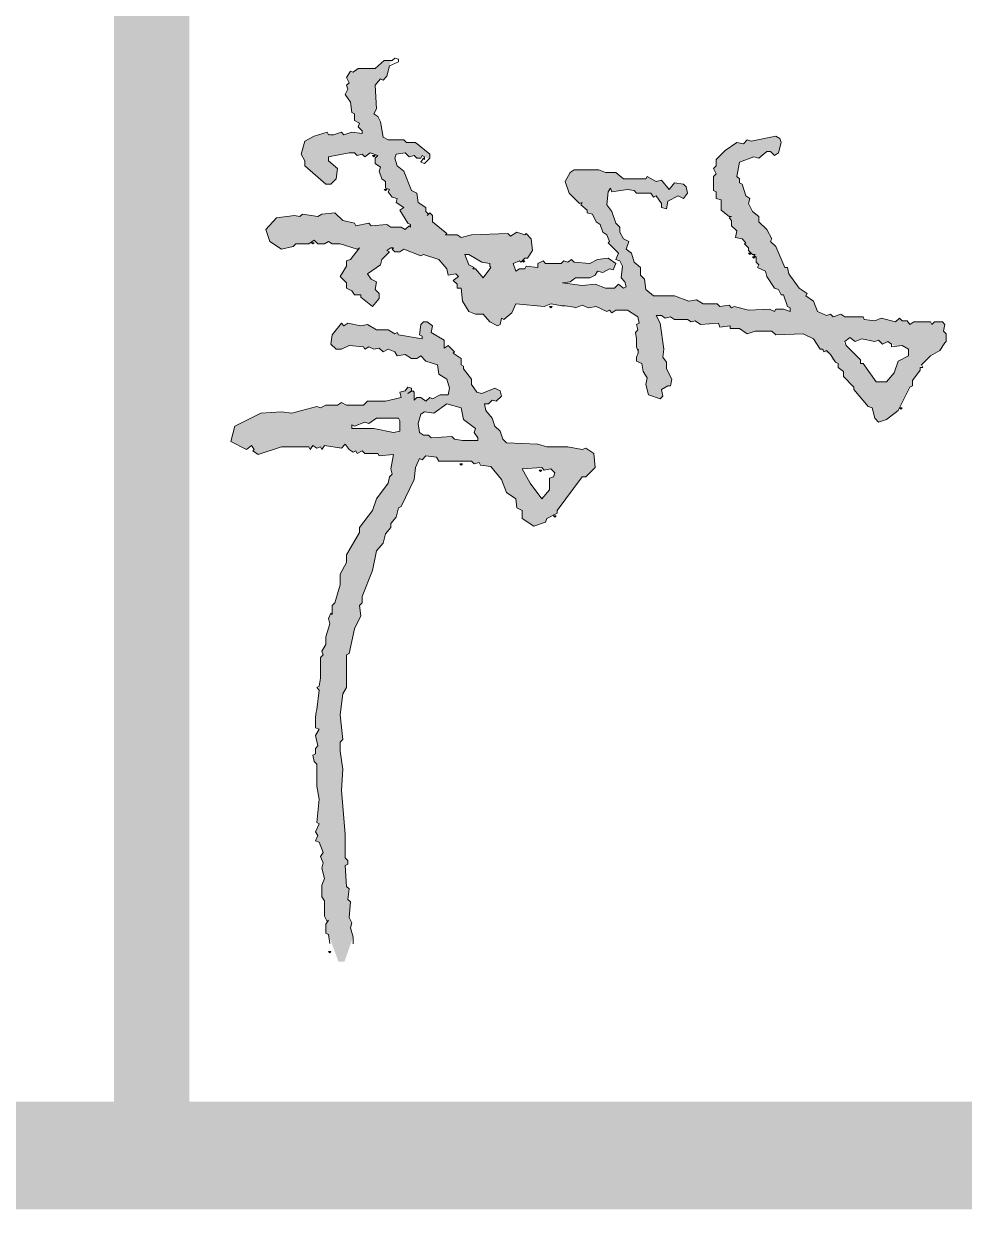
# Model space of a CAD drawing. Extents: x -518115 to 389031, y -231062 to 1628073.
# Drawn here: x 134750.9 to 134969.5, y -221440.8 to -221165.1 of the extents above; entities that cross this region are included whole.
import ezdxf

# ---------------------------------------------------------------- set-up
doc = ezdxf.new("R2010")
doc.units = 0
doc.header["$LTSCALE"] = 1000
doc.header["$MEASUREMENT"] = 0
doc.layers.add('图框', color=140, linetype='Continuous')
doc.layers.add('签名', color=7, linetype='Continuous', lineweight=18)

# ---------------------------------------------------------------- blocks, each defined once
blk = doc.blocks.new('GFDDDDRG')
at = {"layer": '签名'}
h = blk.add_hatch(color=2, dxfattribs=at)
h.dxf.hatch_style = 1
h.paths.add_polyline_path([(897640.56, -159065.23), (897640.56, -159062.21), (897639.35, -159061), (897638.74, -159061.6), (897637.53, -159060.4), (897637.53, -159058.58), (897633.91, -159056.16), (897633.3, -159051.93), (897630.88, -159050.72), (897627.25, -159041.65), (897624.23, -159039.23), (897623.02, -159035.6), (897623.62, -159033.78), (897627.86, -159033.18), (897629.67, -159034.99), (897632.09, -159034.39), (897633.3, -159035.6), (897635.12, -159035.6), (897635.72, -159034.39), (897638.95, -159036), (897639.35, -159035.6), (897639.35, -159033.78), (897632.7, -159028.34), (897628.46, -159028.34), (897627.25, -159027.13), (897620, -159027.13), (897617.58, -159025.92), (897616.37, -159018.66), (897615.16, -159016.24), (897613.34, -159015.04), (897614.55, -159012.62), (897613.95, -159001.73), (897616.37, -158998.71), (897617.58, -158999.31), (897619.39, -158997.5), (897621, -158991.04), (897621.81, -158990.24), (897618.18, -158990.24), (897613.95, -158993.87), (897606.09, -158993.87), (897603.67, -158995.68), (897602.46, -158995.08), (897600.64, -158998.1), (897601.85, -159000.52), (897600.64, -159001.73), (897601.25, -159003.54), (897600.04, -159005.96), (897602.46, -159009.59), (897603.06, -159014.43), (897604.27, -159015.04), (897604.27, -159018.06), (897606.69, -159019.27), (897606.09, -159021.08), (897607.9, -159022.9), (897607.9, -159024.11), (897603.06, -159023.5), (897599.43, -159024.71), (897598.22, -159023.5), (897592.52, -159025.4), (897591.57, -159023.5), (897585.52, -159025.32), (897581.29, -159027.74), (897579.47, -159033.78), (897581.29, -159036.81), (897581.29, -159039.23), (897590.97, -159047.69), (897593.38, -159047.69), (897595.8, -159045.28), (897596.41, -159040.44), (897592.17, -159036.81), (897592.17, -159034.99), (897603.89, -159032.8), (897605.48, -159034.39), (897607.9, -159033.78), (897609.11, -159034.99), (897611.53, -159033.18), (897615.16, -159034.39), (897613.95, -159035.6), (897613.95, -159038.02), (897616.37, -159039.83), (897615.76, -159041.65), (897616.97, -159045.28), (897618.79, -159046.48), (897618.79, -159049.51), (897620.6, -159050.11), (897620, -159051.32), (897621.81, -159053.74), (897624.23, -159054.35), (897623.62, -159056.16), (897627.25, -159058.58), (897625.44, -159059.79), (897629.07, -159065.84), (897630.28, -159066.44), (897630.28, -159067.65), (897629.67, -159067.05), (897627.86, -159068.86), (897626.04, -159067.65), (897621.21, -159067.65), (897619.39, -159066.44), (897612.13, -159067.05), (897610.92, -159065.84), (897604.88, -159067.05), (897604.27, -159065.84), (897598.83, -159064.63), (897595.2, -159061), (897589.15, -159061.6), (897587.34, -159062.81), (897580.08, -159061.6), (897578.87, -159062.81), (897576.45, -159062.21), (897567.98, -159063.42), (897563.14, -159068.86), (897564.96, -159074.31), (897570.4, -159077.93), (897575.85, -159076.72), (897577.05, -159075.52), (897583.1, -159075.52), (897585.52, -159073.7), (897587.34, -159075.52), (897590.36, -159075.52), (897592.17, -159074.31), (897593.99, -159075.52), (897597.62, -159075.52), (897605.48, -159077.93), (897606.69, -159077.33), (897602.46, -159082.77), (897600.64, -159083.38), (897600.64, -159085.8), (897597.62, -159090.64), (897600.64, -159093.66), (897600.64, -159096.08), (897603.06, -159097.29), (897604.27, -159099.1), (897607.29, -159099.1), (897607.29, -159100.31), (897612.74, -159104.55), (897615.76, -159100.92), (897615.76, -159098.5), (897613.95, -159096.68), (897614.55, -159093.05), (897612.13, -159091.84), (897610.32, -159089.43), (897616.37, -159085.19), (897616.97, -159082.77), (897620.6, -159079.14), (897619.39, -159078.54), (897621.21, -159077.33), (897622.41, -159077.33), (897621.81, -159077.93), (897623.02, -159079.14), (897625.44, -159079.14), (897627.25, -159077.93), (897635.12, -159080.96), (897636.33, -159080.35), (897643.58, -159082.77), (897647.21, -159087.01), (897647.82, -159090.03), (897651.45, -159089.43), (897652.65, -159090.64), (897650.24, -159092.45), (897652.05, -159094.26), (897652.05, -159096.08), (897653.86, -159096.08), (897654.2, -159099.44), (897654.47, -159099.71), (897654.25, -159099.93), (897654.47, -159102.13), (897657.49, -159106.96), (897660.52, -159108.17), (897664.15, -159108.17), (897667.17, -159111.8), (897670.8, -159113.62), (897672.01, -159113.01), (897672.61, -159109.99), (897673.82, -159110.59), (897677.45, -159107.57), (897679.27, -159103.34), (897692.57, -159104.55), (897695.6, -159103.34), (897700.8, -159104.2), (897702.12, -159104.22), (897706.36, -159104.82), (897707.09, -159105.15), (897710.11, -159103.94), (897713.13, -159105.15), (897716.76, -159104.55), (897721.6, -159106.96), (897722.81, -159106.36), (897724.02, -159107.57), (897725.84, -159106.36), (897731.28, -159106.36), (897736.12, -159109.38), (897736.72, -159112.41), (897735.51, -159113.01), (897736.12, -159115.43), (897734.91, -159116.64), (897735.51, -159119.67), (897735.43, -159120.55), (897735.43, -159122.97), (897736.12, -159125.11), (897736.24, -159125.41), (897736.24, -159127.23), (897735.51, -159128.13), (897735.51, -159129.95), (897737.93, -159131.16), (897738.54, -159134.79), (897740.35, -159137.81), (897739.75, -159140.83), (897740.96, -159145.67), (897746.4, -159147.49), (897747.61, -159146.28), (897747, -159143.25), (897751.4, -159140.61), (897751.84, -159138.41), (897749.42, -159133.58), (897749.42, -159130.55), (897747.61, -159128.13), (897748.21, -159124.5), (897746.4, -159112.41), (897744.58, -159108.78), (897747, -159108.78), (897748.82, -159109.99), (897751.24, -159109.38), (897753.05, -159110.59), (897759.1, -159110.59), (897760.91, -159111.8), (897762.73, -159111.2), (897765.15, -159113.01), (897773.61, -159112.41), (897774.22, -159114.22), (897779.06, -159113.62), (897779.06, -159114.83), (897783.29, -159114.83), (897786.92, -159117.25), (897790.55, -159116.04), (897798.41, -159116.04), (897800.23, -159117.85), (897812.93, -159117.25), (897817.77, -159119.67), (897820.79, -159124.5), (897822.8, -159125.62), (897825.63, -159126.92), (897826.45, -159129.4), (897829.26, -159131.16), (897829.26, -159132.97), (897831.68, -159134.79), (897831.68, -159137.2), (897836.51, -159142.04), (897836.51, -159143.25), (897843.17, -159151.12), (897844.98, -159151.72), (897846.19, -159156.56), (897848.01, -159158.37), (897851.63, -159157.16), (897857.08, -159152.93), (897862.52, -159142.04), (897863.73, -159141.44), (897863.73, -159139.02), (897867.36, -159134.18), (897867.36, -159132.37), (897872.2, -159127.53), (897876.43, -159125.11), (897879.45, -159120.57), (897879.45, -159117.25), (897878.25, -159116.04), (897878.85, -159113.01), (897877.64, -159111.8), (897874.01, -159111.8), (897872.8, -159113.01), (897872.2, -159111.8), (897864.33, -159111.8), (897862.52, -159113.01), (897861.31, -159111.2), (897858.89, -159111.2), (897857.68, -159109.99), (897855.87, -159111.8), (897849.21, -159109.99), (897846.19, -159111.2), (897841.35, -159110.59), (897840.75, -159109.38), (897832.28, -159109.38), (897830.47, -159108.17), (897826.84, -159109.38), (897825.63, -159108.17), (897823.81, -159108.78), (897819.58, -159106.96), (897817.77, -159102.13), (897814.14, -159099.71), (897814.74, -159098.5), (897811.11, -159096.08), (897806.27, -159089.43), (897805.67, -159086.4), (897804.46, -159086.4), (897800.23, -159076.72), (897797.81, -159074.31), (897798.41, -159073.1), (897795.99, -159068.86), (897792.36, -159065.23), (897792.36, -159062.81), (897789.34, -159060.4), (897787.53, -159056.77), (897788.13, -159054.35), (897786.32, -159053.14), (897784.5, -159047.69), (897783.29, -159047.09), (897783.29, -159045.28), (897782.08, -159044.07), (897783.29, -159037.41), (897789.94, -159034.99), (897792.36, -159035.6), (897795.99, -159032.57), (897797.81, -159032.57), (897799.62, -159034.39), (897801.44, -159033.18), (897802.65, -159028.34), (897802.04, -159026.53), (897800.23, -159025.32), (897788.73, -159027.74), (897786.92, -159027.13), (897785.11, -159028.95), (897782.08, -159028.34), (897776.64, -159031.97), (897772.41, -159036.2), (897772.41, -159039.23), (897771.2, -159040.44), (897772.41, -159042.86), (897771.2, -159044.07), (897771.2, -159050.72), (897772.41, -159051.32), (897772.41, -159054.35), (897774.82, -159054.95), (897774.82, -159059.79), (897778.45, -159062.81), (897779.66, -159062.81), (897778.45, -159063.42), (897779.66, -159064.63), (897779.66, -159067.05), (897782.08, -159069.47), (897781.48, -159072.49), (897784.5, -159073.1), (897786.32, -159074.91), (897785.71, -159075.52), (897787.53, -159077.33), (897787.53, -159078.54), (897789.34, -159080.35), (897790.55, -159080.35), (897789.94, -159080.96), (897791.15, -159081.56), (897791.15, -159083.98), (897792.36, -159085.19), (897791.76, -159086.4), (897795.39, -159088.22), (897795.99, -159090.64), (897799.62, -159096.08), (897801.44, -159096.68), (897802.65, -159099.1), (897803.85, -159099.1), (897805.67, -159104.55), (897806.88, -159105.15), (897806.88, -159106.96), (897803.85, -159105.76), (897800.23, -159105.76), (897799.62, -159106.96), (897797.2, -159105.76), (897787.53, -159106.36), (897780.87, -159104.55), (897779.66, -159105.15), (897778.45, -159103.94), (897774.22, -159104.55), (897773.01, -159103.34), (897766.36, -159103.34), (897763.33, -159101.52), (897759.7, -159102.13), (897753.05, -159099.71), (897743.37, -159099.71), (897739.75, -159096.68), (897739.14, -159091.84), (897737.33, -159090.03), (897737.33, -159086.4), (897734.3, -159083.98), (897733.09, -159079.75), (897730.67, -159077.93), (897731.88, -159074.31), (897729.46, -159073.1), (897727.65, -159070.07), (897727.65, -159067.65), (897725.84, -159065.84), (897724.02, -159060.4), (897721.6, -159057.37), (897722.21, -159051.32), (897723.42, -159049.51), (897724.02, -159051.32), (897731.28, -159050.11), (897734.3, -159050.72), (897735.51, -159051.93), (897742.17, -159051.93), (897743.37, -159053.74), (897744.58, -159053.14), (897747, -159056.77), (897747, -159058.58), (897749.42, -159059.19), (897750.03, -159055.56), (897754.87, -159053.14), (897757.29, -159054.35), (897759.1, -159051.93), (897758.49, -159048.9), (897757.29, -159047.69), (897753.05, -159047.09), (897750.63, -159050.11), (897747, -159045.88), (897744.58, -159046.48), (897740.35, -159044.07), (897739.75, -159045.28), (897729.46, -159045.28), (897725.84, -159042.25), (897721, -159042.25), (897717.97, -159041.04), (897706.48, -159041.04), (897704.67, -159042.25), (897702.25, -159046.48), (897704.06, -159051.93), (897708.9, -159056.77), (897710.11, -159056.16), (897709.51, -159057.37), (897712.53, -159059.79), (897712.53, -159061), (897714.95, -159061.6), (897716.76, -159065.23), (897718.58, -159066.44), (897719.79, -159070.07), (897721.6, -159071.28), (897723.62, -159076.32), (897727.05, -159079.75), (897725.84, -159082.77), (897727.65, -159083.38), (897728.86, -159085.8), (897728.25, -159091.24), (897730.07, -159093.05), (897730.67, -159095.47), (897729.46, -159096.08), (897727.05, -159094.26), (897725.23, -159096.08), (897721, -159096.08), (897716.16, -159094.26), (897710.11, -159094.87), (897701.04, -159093.66), (897704.67, -159093.05), (897707.09, -159091.24), (897713.74, -159091.24), (897716.16, -159090.03), (897717.37, -159088.22), (897719.79, -159088.82), (897722.81, -159087.01), (897724.63, -159087.61), (897725.84, -159084.59), (897722.21, -159082.17), (897717.37, -159082.77), (897713.74, -159084.59), (897706.48, -159083.98), (897705.27, -159082.77), (897703.46, -159083.98), (897701.64, -159083.38), (897700.43, -159084.59), (897693.18, -159084.59), (897691.97, -159083.38), (897689.55, -159084.59), (897689.55, -159086.4), (897684.1, -159085.8), (897683.5, -159087.01), (897681.08, -159087.01), (897679.27, -159088.22), (897678.06, -159084.59), (897683.1, -159082.57), (897683.5, -159082.17), (897684.71, -159082.17), (897687.13, -159078.54), (897686.52, -159073.1), (897684.1, -159070.68), (897683.5, -159071.28), (897679.87, -159070.07), (897676.85, -159071.89), (897675.64, -159070.68), (897658.7, -159071.28), (897653.86, -159072.49), (897652.05, -159071.28), (897646.61, -159071.28), (897647.21, -159070.68)])
h.paths.add_polyline_path([(897655.68, -159080.35), (897657.49, -159080.35), (897663.54, -159083.98), (897667.17, -159084.59), (897667.17, -159085.8), (897667.77, -159086.4), (897664.15, -159091.24), (897660.52, -159087.01), (897659.31, -159087.01), (897659.91, -159086.4), (897657.49, -159085.19)], flags=16)
h.paths.add_polyline_path([(897834.7, -159119.06), (897837.12, -159120.88), (897840.14, -159119.67), (897846.19, -159120.88), (897848.01, -159120.27), (897849.82, -159122.08), (897852.24, -159120.88), (897855.58, -159123.1), (897858.89, -159122.69), (897861.92, -159124.5), (897861.92, -159127.53), (897857.08, -159129.95), (897855.26, -159135.39), (897851.63, -159139.62), (897846.8, -159139.62), (897840.75, -159131.16), (897839.54, -159131.16), (897839.54, -159129.34), (897831.59, -159121.39)], flags=16)
h = blk.add_hatch(color=2, dxfattribs=at)
h.dxf.hatch_style = 1
h.paths.add_polyline_path([(897636.33, -159164.42), (897634.51, -159163.21), (897633.91, -159158.98), (897635.12, -159154.74), (897636.93, -159153.53), (897641.16, -159154.14), (897647.21, -159149.91), (897653.86, -159151.72), (897655.07, -159157.16), (897660.52, -159161.4), (897659.91, -159163.21), (897661.73, -159165.63), (897661.73, -159166.84), (897654.47, -159166.84), (897650.84, -159166.24), (897649.63, -159165.03), (897639.95, -159165.63), (897638.74, -159164.42)], flags=16)
h.paths.add_polyline_path([(897625.44, -159162.61), (897622.41, -159163.21), (897613.34, -159161.4), (897603.06, -159161.4), (897603.06, -159159.58), (897604.27, -159160.19), (897609.11, -159158.37), (897610.92, -159158.98), (897614.55, -159156.56), (897624.83, -159156.56), (897625.44, -159157.77)], flags=16)
h.paths.add_polyline_path([(897682.29, -159180.15), (897691.36, -159179.54), (897692.57, -159180.75), (897695.6, -159180.15), (897696.81, -159181.36), (897697.41, -159181.96), (897696.81, -159183.77), (897694.99, -159184.38), (897694.99, -159189.82), (897691.36, -159194.06), (897685.92, -159186.8)], flags=16)
h.paths.add_polyline_path([(897690.15, -159180.75), (897691.36, -159180.75), (897690.76, -159181.36)], flags=0)
h.paths.add_polyline_path([(897596.92, -159409.34), (897599.62, -159409.35), (897603.67, -159397.87), (897602.46, -159393.64), (897603.06, -159391.22), (897601.85, -159388.8), (897602.46, -159381.54), (897601.25, -159380.33), (897601.85, -159375.5), (897600.64, -159374.29), (897600.04, -159364.61), (897601.25, -159364), (897601.25, -159362.19), (897600.04, -159360.98), (897600.04, -159350.09), (897598.22, -159329.53), (897598.83, -159319.85), (897597.62, -159311.39), (897597.62, -159307.15), (897598.83, -159305.94), (897597.62, -159294.45), (897598.83, -159284.78), (897600.64, -159281.75), (897600.64, -159266.63), (897601.85, -159266.03), (897604.27, -159254.54), (897607.29, -159248.49), (897606.69, -159243.65), (897607.9, -159242.44), (897607.9, -159239.42), (897612.74, -159227.32), (897614.55, -159218.25), (897617.58, -159214.62), (897618.79, -159210.39), (897621.21, -159207.36), (897621.21, -159205.55), (897623.62, -159202.52), (897624.83, -159198.29), (897626.04, -159197.68), (897632.09, -159184.98), (897632.7, -159179.54), (897634.51, -159175.31), (897635.72, -159175.91), (897637.53, -159174.1), (897642.37, -159174.7), (897643.58, -159176.52), (897658.7, -159176.52), (897659.91, -159177.73), (897662.33, -159177.12), (897662.94, -159178.33), (897667.77, -159178.94), (897672.61, -159184.98), (897675.03, -159191.03), (897679.27, -159194.06), (897679.87, -159198.29), (897682.29, -159199.5), (897682.29, -159203.13), (897687.73, -159206.76), (897693.18, -159204.94), (897693.78, -159203.13), (897698.62, -159200.71), (897698.62, -159199.5), (897710.11, -159183.77), (897711.93, -159183.77), (897716.16, -159179.54), (897715.55, -159172.89), (897711.93, -159170.47), (897710.11, -159171.07), (897703.46, -159169.86), (897693.78, -159169.86), (897689.55, -159168.65), (897675.03, -159168.05), (897673.22, -159166.24), (897672.01, -159162.61), (897669.59, -159160.19), (897668.38, -159156.56), (897665.36, -159152.93), (897664.75, -159149.91), (897666.57, -159149.91), (897668.38, -159148.09), (897670.19, -159148.7), (897672.61, -159146.28), (897672.01, -159143.86), (897669.59, -159142.65), (897663.54, -159145.07), (897661.12, -159144.46), (897658.7, -159140.83), (897658.7, -159138.41), (897655.07, -159133.58), (897655.07, -159132.37), (897653.86, -159131.76), (897653.86, -159128.74), (897650.24, -159126.32), (897650.84, -159125.71), (897647.82, -159122.69), (897646, -159123.9), (897646, -159120.27), (897639.95, -159116.64), (897640.56, -159113.62), (897638.14, -159111.8), (897636.33, -159111.8), (897635.12, -159113.01), (897634.51, -159117.85), (897635.72, -159118.46), (897635.72, -159119.67), (897624.83, -159117.85), (897624.23, -159116.64), (897623.02, -159117.25), (897620, -159115.43), (897614.55, -159115.43), (897610.32, -159113.01), (897607.29, -159113.62), (897601.25, -159112.41), (897599.43, -159113.62), (897598.22, -159112.41), (897593.99, -159117.85), (897593.38, -159122.08), (897595.8, -159124.5), (897598.22, -159124.5), (897601.85, -159122.69), (897608.5, -159123.29), (897609.11, -159124.5), (897610.92, -159123.29), (897613.34, -159124.5), (897615.76, -159123.9), (897617.58, -159125.71), (897620, -159124.5), (897623.02, -159125.71), (897624.23, -159127.53), (897627.86, -159126.92), (897630.88, -159128.74), (897633.3, -159128.74), (897635.12, -159127.53), (897637.53, -159129.95), (897642.98, -159131.76), (897643.58, -159136), (897647.21, -159138.41), (897648.42, -159142.65), (897647.82, -159145.67), (897644.19, -159145.67), (897640.56, -159147.49), (897639.35, -159146.88), (897637.53, -159148.7), (897635.12, -159146.88), (897633.3, -159146.88), (897632.09, -159148.09), (897632.09, -159144.46), (897631.49, -159143.86), (897629.07, -159145.07), (897630.88, -159143.86), (897630.88, -159142.65), (897629.07, -159142.04), (897627.86, -159143.86), (897625.44, -159144.46), (897626.04, -159146.88), (897618.79, -159148.7), (897610.32, -159148.7), (897608.5, -159150.51), (897600.64, -159150.51), (897598.22, -159149.3), (897596.41, -159150.51), (897590.97, -159150.51), (897588.55, -159151.72), (897586.73, -159151.12), (897575.24, -159154.14), (897570.4, -159153.53), (897560.73, -159154.14), (897548.63, -159160.19), (897546.81, -159167.44), (897554.07, -159171.07), (897556.49, -159169.26), (897557.7, -159171.07), (897557.1, -159171.68), (897559.52, -159173.49), (897570.4, -159169.86), (897583.1, -159169.86), (897583.71, -159171.07), (897584.92, -159169.26), (897586.73, -159170.47), (897588.55, -159169.86), (897589.15, -159171.07), (897590.36, -159169.26), (897598.22, -159170.47), (897600.04, -159168.65), (897601.85, -159171.07), (897603.67, -159172.28), (897604.88, -159171.68), (897605.48, -159172.89), (897607.9, -159171.68), (897609.11, -159172.89), (897615.16, -159172.89), (897615.76, -159174.1), (897622.41, -159173.49), (897621.21, -159180.15), (897621.81, -159182.56), (897620.6, -159183.77), (897620, -159186.8), (897614.55, -159194.06), (897612.74, -159199.5), (897606.69, -159207.36), (897606.69, -159209.78), (897600.64, -159220.06), (897600.64, -159223.69), (897597.62, -159229.13), (897597.62, -159233.97), (897595.2, -159242.44), (897593.99, -159243.65), (897593.99, -159247.88), (897593.38, -159247.28), (897592.17, -159249.7), (897592.78, -159252.12), (897590.97, -159258.16), (897590.97, -159261.79), (897589.15, -159264.82), (897589.76, -159266.63), (897588.55, -159267.84), (897588.55, -159277.52), (897587.94, -159281.15), (897586.73, -159281.75), (897587.94, -159282.96), (897586.73, -159292.03), (897586.43, -159293.73), (897586.13, -159295.66), (897586.13, -159300.5), (897587.94, -159301.11), (897586.13, -159304.13), (897587.34, -159308.97), (897586.13, -159310.18), (897586.13, -159312.6), (897584.92, -159313.2), (897585.52, -159316.23), (897586.73, -159317.44), (897586.73, -159327.72), (897587.94, -159333.76), (897586.73, -159344.65), (897587.94, -159345.26), (897586.13, -159348.88), (897587.34, -159350.7), (897586.13, -159353.12), (897587.94, -159353.72), (897589.76, -159358.56), (897588.55, -159360.38), (897589.76, -159363.4), (897589.15, -159365.82), (897590.36, -159370.66), (897589.15, -159373.68), (897589.15, -159379.12), (897590.36, -159380.94), (897590.36, -159388.2), (897591.57, -159390.62), (897592.17, -159390.01), (897590.97, -159391.83), (897590.97, -159396.06), (897592.17, -159396.66)])
at = {"layer": '图框', "const_width": 50}
blk.add_lwpolyline([(894109.78, -159499.46), (922809.78, -159499.46), (922809.78, -108686.96), (894109.78, -108686.96)], close=True, dxfattribs=at)
at = {"layer": '图框', "const_width": 35}
blk.add_lwpolyline([(897509.95, -156001.93), (897509.95, -159501.93)], dxfattribs=at)
at = {"layer": '签名', "color": 2, "elevation": 4852497.23}
for points in [[(897878.85, -159121.48), (897879.45, -159120.88), (897879.45, -159117.25), (897878.25, -159116.04), (897878.85, -159113.01), (897877.64, -159111.8), (897874.01, -159111.8), (897872.8, -159113.01), (897872.2, -159111.8), (897864.33, -159111.8), (897862.52, -159113.01), (897861.31, -159111.2), (897858.89, -159111.2), (897857.68, -159109.99), (897855.87, -159111.8), (897849.21, -159109.99), (897846.19, -159111.2), (897841.35, -159110.59), (897840.75, -159109.38), (897832.28, -159109.38), (897830.47, -159108.17), (897826.84, -159109.38), (897825.63, -159108.17), (897823.81, -159108.78), (897819.58, -159106.96), (897817.77, -159102.13), (897814.14, -159099.71), (897814.74, -159098.5), (897811.11, -159096.08), (897806.27, -159089.43), (897805.67, -159086.4), (897804.46, -159086.4), (897800.23, -159076.72), (897797.81, -159074.31), (897798.41, -159073.1), (897795.99, -159068.86), (897792.36, -159065.23), (897792.36, -159062.81), (897789.34, -159060.4), (897787.53, -159056.77), (897788.13, -159054.35), (897786.32, -159053.14), (897784.5, -159047.69), (897783.29, -159047.09), (897783.29, -159045.28), (897782.08, -159044.07), (897783.29, -159037.41), (897789.94, -159034.99), (897792.36, -159035.6), (897795.99, -159032.57), (897797.81, -159032.57), (897799.62, -159034.39), (897801.44, -159033.18), (897802.65, -159028.34), (897802.04, -159026.53), (897800.23, -159025.32), (897788.73, -159027.74), (897786.92, -159027.13), (897785.11, -159028.95), (897782.08, -159028.34), (897776.64, -159031.97), (897772.41, -159036.2), (897772.41, -159039.23), (897771.2, -159040.44), (897772.41, -159042.86), (897771.2, -159044.07), (897771.2, -159050.72), (897772.41, -159051.32), (897772.41, -159054.35), (897774.82, -159054.95), (897774.82, -159059.79), (897778.45, -159062.81), (897779.66, -159062.81), (897778.45, -159063.42), (897779.66, -159064.63), (897779.66, -159067.05), (897782.08, -159069.47), (897781.48, -159072.49), (897784.5, -159073.1), (897786.32, -159074.91), (897785.71, -159075.52), (897787.53, -159077.33), (897787.53, -159078.54), (897789.34, -159080.35), (897790.55, -159080.35), (897789.94, -159080.96), (897791.15, -159081.56), (897791.15, -159083.98), (897792.36, -159085.19), (897791.76, -159086.4), (897795.39, -159088.22), (897795.99, -159090.64), (897799.62, -159096.08), (897801.44, -159096.68), (897802.65, -159099.1), (897803.85, -159099.1), (897805.67, -159104.55), (897806.88, -159105.15), (897806.88, -159106.96), (897803.85, -159105.76), (897800.23, -159105.76), (897799.62, -159106.96), (897797.2, -159105.76), (897787.53, -159106.36), (897780.87, -159104.55), (897779.66, -159105.15), (897778.45, -159103.94), (897774.22, -159104.55), (897773.01, -159103.34), (897766.36, -159103.34), (897763.33, -159101.52), (897759.7, -159102.13), (897753.05, -159099.71), (897743.37, -159099.71), (897739.75, -159096.68), (897739.14, -159091.84), (897737.33, -159090.03), (897737.33, -159086.4), (897734.3, -159083.98), (897733.09, -159079.75), (897730.67, -159077.93), (897731.88, -159074.31), (897729.46, -159073.1), (897727.65, -159070.07), (897727.65, -159067.65), (897725.84, -159065.84), (897724.02, -159060.4), (897721.6, -159057.37), (897722.21, -159051.32), (897723.42, -159049.51), (897724.02, -159051.32), (897731.28, -159050.11), (897734.3, -159050.72), (897735.51, -159051.93), (897742.17, -159051.93), (897743.37, -159053.74), (897744.58, -159053.14), (897747, -159056.77), (897747, -159058.58), (897749.42, -159059.19), (897750.03, -159055.56), (897754.87, -159053.14), (897757.29, -159054.35), (897759.1, -159051.93), (897758.49, -159048.9), (897757.29, -159047.69), (897753.05, -159047.09), (897750.63, -159050.11), (897747, -159045.88), (897744.58, -159046.48), (897740.35, -159044.07), (897739.75, -159045.28), (897729.46, -159045.28), (897725.84, -159042.25), (897721, -159042.25), (897717.97, -159041.04), (897706.48, -159041.04), (897704.67, -159042.25), (897702.25, -159046.48), (897704.06, -159051.93), (897708.9, -159056.77), (897710.11, -159056.16), (897709.51, -159057.37), (897712.53, -159059.79), (897712.53, -159061), (897714.95, -159061.6), (897716.76, -159065.23), (897718.58, -159066.44), (897719.79, -159070.07), (897721.6, -159071.28), (897722.81, -159074.31), (897722.21, -159074.91), (897727.05, -159079.75), (897725.84, -159082.77), (897727.65, -159083.38), (897728.86, -159085.8), (897728.25, -159091.24), (897730.07, -159093.05), (897730.67, -159095.47), (897729.46, -159096.08), (897727.05, -159094.26), (897725.23, -159096.08), (897721, -159096.08), (897716.16, -159094.26), (897710.11, -159094.87), (897701.04, -159093.66), (897704.67, -159093.05), (897707.09, -159091.24), (897713.74, -159091.24), (897716.16, -159090.03), (897717.37, -159088.22), (897719.79, -159088.82), (897722.81, -159087.01), (897724.63, -159087.61), (897725.84, -159084.59), (897722.21, -159082.17), (897717.37, -159082.77), (897713.74, -159084.59), (897706.48, -159083.98), (897705.27, -159082.77), (897703.46, -159083.98), (897701.64, -159083.38), (897700.43, -159084.59), (897693.18, -159084.59), (897691.97, -159083.38), (897689.55, -159084.59), (897689.55, -159086.4), (897684.1, -159085.8), (897683.5, -159087.01), (897681.08, -159087.01), (897679.27, -159088.22), (897678.06, -159084.59), (897681.08, -159083.38), (897681.69, -159083.98), (897683.5, -159082.17), (897684.71, -159082.17), (897687.13, -159078.54), (897686.52, -159073.1), (897684.1, -159070.68), (897683.5, -159071.28), (897679.87, -159070.07), (897676.85, -159071.89), (897675.64, -159070.68), (897658.7, -159071.28), (897653.86, -159072.49), (897652.05, -159071.28), (897646.61, -159071.28), (897647.21, -159070.68), (897640.56, -159065.23), (897640.56, -159062.21), (897639.35, -159061), (897638.14, -159062.21), (897638.74, -159061.6), (897637.53, -159060.4), (897637.53, -159058.58), (897633.91, -159056.16), (897633.3, -159051.93), (897630.88, -159050.72), (897627.25, -159041.65), (897624.23, -159039.23), (897623.02, -159035.6), (897623.62, -159033.78), (897627.86, -159033.18), (897629.67, -159034.99), (897632.09, -159034.39), (897633.3, -159035.6), (897635.12, -159035.6), (897635.72, -159034.39), (897636.93, -159034.99), (897636.93, -159036.2), (897636.33, -159035.6), (897635.12, -159037.41), (897636.93, -159038.02), (897639.35, -159035.6), (897639.35, -159033.78), (897632.7, -159028.34), (897628.46, -159028.34), (897627.25, -159027.13), (897620, -159027.13), (897617.58, -159025.92), (897616.37, -159018.66), (897615.16, -159016.24), (897613.34, -159015.04), (897614.55, -159012.62), (897613.95, -159001.73), (897616.37, -158998.71), (897617.58, -158999.31), (897619.39, -158997.5), (897620.6, -158992.66), (897624.83, -158990.84), (897624.83, -158989.63), (897623.02, -158989.03), (897621.81, -158990.24), (897618.18, -158990.24), (897613.95, -158993.87), (897606.09, -158993.87), (897603.67, -158995.68), (897602.46, -158995.08), (897600.64, -158998.1), (897601.85, -159000.52), (897600.64, -159001.73), (897601.25, -159003.54), (897600.04, -159005.96), (897602.46, -159009.59), (897603.06, -159014.43), (897604.27, -159015.04), (897604.27, -159018.06), (897606.69, -159019.27), (897606.09, -159021.08), (897607.9, -159022.9), (897607.9, -159024.11), (897603.06, -159023.5), (897599.43, -159024.71), (897598.22, -159023.5), (897594.59, -159024.71), (897592.17, -159024.71), (897591.57, -159023.5), (897585.52, -159025.32), (897581.29, -159027.74), (897579.47, -159033.78), (897581.29, -159036.81), (897581.29, -159039.23), (897590.97, -159047.69), (897593.38, -159047.69), (897595.8, -159045.28), (897596.41, -159040.44), (897592.17, -159036.81), (897592.17, -159034.99), (897601.85, -159033.18), (897604.27, -159033.18), (897605.48, -159034.39), (897607.9, -159033.78), (897609.11, -159034.99), (897611.53, -159033.18), (897615.16, -159034.39), (897613.95, -159035.6), (897613.95, -159038.02), (897616.37, -159039.83), (897615.76, -159041.65), (897616.97, -159045.28), (897618.79, -159046.48), (897618.79, -159049.51), (897620.6, -159050.11), (897620, -159051.32), (897621.81, -159053.74), (897624.23, -159054.35), (897623.62, -159056.16), (897627.25, -159058.58), (897625.44, -159059.79), (897629.07, -159065.84), (897630.28, -159066.44), (897630.28, -159067.65), (897629.67, -159067.05), (897627.86, -159068.86), (897626.04, -159067.65), (897621.21, -159067.65), (897619.39, -159066.44), (897612.13, -159067.05), (897610.92, -159065.84), (897604.88, -159067.05), (897604.27, -159065.84), (897598.83, -159064.63), (897595.2, -159061), (897589.15, -159061.6), (897587.34, -159062.81), (897580.08, -159061.6), (897578.87, -159062.81), (897576.45, -159062.21), (897567.98, -159063.42), (897563.14, -159068.86), (897564.96, -159074.31), (897570.4, -159077.93), (897575.85, -159076.72), (897577.05, -159075.52), (897583.1, -159075.52), (897585.52, -159073.7), (897587.34, -159075.52), (897590.36, -159075.52), (897592.17, -159074.31), (897593.99, -159075.52), (897597.62, -159075.52), (897605.48, -159077.93), (897606.69, -159077.33), (897602.46, -159082.77), (897600.64, -159083.38), (897600.64, -159085.8), (897597.62, -159090.64), (897600.64, -159093.66), (897600.64, -159096.08), (897603.06, -159097.29), (897604.27, -159099.1), (897607.29, -159099.1), (897607.29, -159100.31), (897612.74, -159104.55), (897615.76, -159100.92), (897615.76, -159098.5), (897613.95, -159096.68), (897614.55, -159093.05), (897612.13, -159091.84), (897610.32, -159089.43), (897616.37, -159085.19), (897616.97, -159082.77), (897620.6, -159079.14), (897619.39, -159078.54), (897621.21, -159077.33), (897622.41, -159077.33), (897621.81, -159077.93), (897623.02, -159079.14), (897625.44, -159079.14), (897627.25, -159077.93), (897635.12, -159080.96), (897636.33, -159080.35), (897643.58, -159082.77), (897647.21, -159087.01), (897647.82, -159090.03), (897651.45, -159089.43), (897652.65, -159090.64), (897650.24, -159092.45), (897652.05, -159094.26), (897652.05, -159096.08), (897653.86, -159096.08), (897654.47, -159102.13), (897657.49, -159106.96), (897660.52, -159108.17), (897664.15, -159108.17), (897667.17, -159111.8), (897670.8, -159113.62), (897672.01, -159113.01), (897672.61, -159109.99), (897673.82, -159110.59), (897677.45, -159107.57), (897679.27, -159103.34), (897692.57, -159104.55), (897695.6, -159103.34), (897699.22, -159103.94), (897700.74, -159104.24), (897702.25, -159104.24), (897706.48, -159104.84), (897707.09, -159105.15), (897710.11, -159103.94), (897713.13, -159105.15), (897716.76, -159104.55), (897721.6, -159106.96), (897722.81, -159106.36), (897724.02, -159107.57), (897725.84, -159106.36), (897731.28, -159106.36), (897736.12, -159109.38), (897736.72, -159112.41), (897735.51, -159113.01), (897736.12, -159115.43), (897734.91, -159116.64), (897735.51, -159119.67), (897735.43, -159120.88), (897735.43, -159123.29), (897736.12, -159125.11), (897736.24, -159124.5), (897736.24, -159126.32), (897735.51, -159128.13), (897735.51, -159129.95), (897737.93, -159131.16), (897738.54, -159134.79), (897740.35, -159137.81), (897739.75, -159140.83), (897740.96, -159145.67), (897746.4, -159147.49), (897747.61, -159146.28), (897747, -159143.25), (897750.03, -159141.44), (897751.24, -159141.44), (897751.84, -159138.41), (897749.42, -159133.58), (897749.42, -159130.55), (897747.61, -159128.13), (897748.21, -159124.5), (897746.4, -159112.41), (897744.58, -159108.78), (897747, -159108.78), (897748.82, -159109.99), (897751.24, -159109.38), (897753.05, -159110.59), (897759.1, -159110.59), (897760.91, -159111.8), (897762.73, -159111.2), (897765.15, -159113.01), (897773.61, -159112.41), (897774.22, -159114.22), (897779.06, -159113.62), (897779.06, -159114.83), (897783.29, -159114.83), (897786.92, -159117.25), (897790.55, -159116.04), (897798.41, -159116.04), (897800.23, -159117.85), (897812.93, -159117.25), (897817.77, -159119.67), (897820.79, -159124.5), (897822, -159124.5), (897822.6, -159125.71), (897823.81, -159125.11), (897825.63, -159126.92), (897827.96, -159130.55), (897829.26, -159131.16), (897829.26, -159132.97), (897831.68, -159134.79), (897831.68, -159137.2), (897836.51, -159142.04), (897836.51, -159143.25), (897843.17, -159151.12), (897844.98, -159151.72), (897846.19, -159156.56), (897848.01, -159158.37), (897851.63, -159157.16), (897857.08, -159152.93), (897862.52, -159142.04), (897863.73, -159141.44), (897863.73, -159139.02), (897867.36, -159134.18), (897867.36, -159132.97), (897868.57, -159132.97), (897867.96, -159131.76), (897872.2, -159127.53), (897876.43, -159125.11), (897878.85, -159121.48)], [(897613.34, -159034.99), (897613.95, -159034.39), (897612.74, -159034.39), (897613.34, -159034.99)], [(897618.79, -159050.72), (897619.39, -159050.11), (897618.18, -159050.11), (897618.79, -159050.72)], [(897584.92, -159075.52), (897585.52, -159074.91), (897584.31, -159074.91), (897584.92, -159075.52)], [(897667.17, -159084.59), (897667.17, -159085.8), (897667.77, -159086.4), (897664.15, -159091.24), (897660.52, -159087.01), (897659.31, -159087.01), (897659.91, -159086.4), (897657.49, -159085.19), (897655.68, -159080.35), (897657.49, -159080.35), (897663.54, -159083.98), (897667.17, -159084.59)], [(897788.13, -159080.35), (897788.73, -159079.75), (897787.53, -159079.75), (897788.13, -159080.35)], [(897682.89, -159083.98), (897683.5, -159083.38), (897682.29, -159083.38), (897682.89, -159083.98)], [(897789.94, -159082.17), (897790.55, -159081.56), (897789.34, -159081.56), (897789.94, -159082.17)], [(897695.6, -159105.15), (897696.2, -159104.55), (897694.99, -159104.55), (897695.6, -159105.15)], [(897715.55, -159180.15), (897716.16, -159179.54), (897715.55, -159172.89), (897711.93, -159170.47), (897710.11, -159171.07), (897703.46, -159169.86), (897693.78, -159169.86), (897689.55, -159168.65), (897675.03, -159168.05), (897673.22, -159166.24), (897672.01, -159162.61), (897669.59, -159160.19), (897668.38, -159156.56), (897665.36, -159152.93), (897664.75, -159149.91), (897666.57, -159149.91), (897668.38, -159148.09), (897670.19, -159148.7), (897672.61, -159146.28), (897672.01, -159143.86), (897669.59, -159142.65), (897663.54, -159145.07), (897661.12, -159144.46), (897658.7, -159140.83), (897658.7, -159138.41), (897655.07, -159133.58), (897655.07, -159132.37), (897653.86, -159131.76), (897653.86, -159128.74), (897650.24, -159126.32), (897650.84, -159125.71), (897647.82, -159122.69), (897646, -159123.9), (897646, -159120.27), (897639.95, -159116.64), (897640.56, -159113.62), (897638.14, -159111.8), (897636.33, -159111.8), (897635.12, -159113.01), (897634.51, -159117.85), (897635.72, -159118.46), (897635.72, -159119.67), (897624.83, -159117.85), (897624.23, -159116.64), (897623.02, -159117.25), (897620, -159115.43), (897614.55, -159115.43), (897610.32, -159113.01), (897607.29, -159113.62), (897601.25, -159112.41), (897599.43, -159113.62), (897598.22, -159112.41), (897593.99, -159117.85), (897593.38, -159122.08), (897595.8, -159124.5), (897598.22, -159124.5), (897601.85, -159122.69), (897608.5, -159123.29), (897609.11, -159124.5), (897610.92, -159123.29), (897613.34, -159124.5), (897615.76, -159123.9), (897617.58, -159125.71), (897620, -159124.5), (897623.02, -159125.71), (897624.23, -159127.53), (897627.86, -159126.92), (897630.88, -159128.74), (897633.3, -159128.74), (897635.12, -159127.53), (897637.53, -159129.95), (897642.98, -159131.76), (897643.58, -159136), (897647.21, -159138.41), (897648.42, -159142.65), (897647.82, -159145.67), (897644.19, -159145.67), (897640.56, -159147.49), (897639.35, -159146.88), (897637.53, -159148.7), (897635.12, -159146.88), (897633.3, -159146.88), (897632.09, -159148.09), (897632.09, -159144.46), (897631.49, -159143.86), (897629.07, -159145.07), (897630.88, -159143.86), (897630.88, -159142.65), (897629.07, -159142.04), (897627.86, -159143.86), (897625.44, -159144.46), (897626.04, -159146.88), (897618.79, -159148.7), (897610.32, -159148.7), (897608.5, -159150.51), (897600.64, -159150.51), (897598.22, -159149.3), (897596.41, -159150.51), (897590.97, -159150.51), (897588.55, -159151.72), (897586.73, -159151.12), (897575.24, -159154.14), (897570.4, -159153.53), (897560.73, -159154.14), (897548.63, -159160.19), (897546.81, -159167.44), (897554.07, -159171.07), (897556.49, -159169.26), (897557.7, -159171.07), (897557.1, -159171.68), (897559.52, -159173.49), (897570.4, -159169.86), (897583.1, -159169.86), (897583.71, -159171.07), (897584.92, -159169.26), (897586.73, -159170.47), (897588.55, -159169.86), (897589.15, -159171.07), (897590.36, -159169.26), (897598.22, -159170.47), (897600.04, -159168.65), (897601.85, -159171.07), (897603.67, -159172.28), (897604.88, -159171.68), (897605.48, -159172.89), (897607.9, -159171.68), (897609.11, -159172.89), (897615.16, -159172.89), (897615.76, -159174.1), (897622.41, -159173.49), (897621.21, -159180.15), (897621.81, -159182.56), (897620.6, -159183.77), (897620, -159186.8), (897614.55, -159194.06), (897612.74, -159199.5), (897606.69, -159207.36), (897606.69, -159209.78), (897600.64, -159220.06), (897600.64, -159223.69), (897597.62, -159229.13), (897597.62, -159233.97), (897595.2, -159242.44), (897593.99, -159243.65), (897593.99, -159247.88), (897593.38, -159247.28), (897592.17, -159249.7), (897592.78, -159252.12), (897590.97, -159258.16), (897590.97, -159261.79), (897589.15, -159264.82), (897589.76, -159266.63), (897588.55, -159267.84), (897588.55, -159277.52), (897587.94, -159281.15), (897586.73, -159281.75), (897587.94, -159282.96), (897586.73, -159292.03), (897586.51, -159293.24), (897586.13, -159295.66), (897586.13, -159300.5), (897587.94, -159301.11), (897586.13, -159304.13), (897587.34, -159308.97), (897586.13, -159310.18), (897586.13, -159312.6), (897584.92, -159313.2), (897585.52, -159316.23), (897586.73, -159317.44), (897586.73, -159327.72), (897587.94, -159333.76), (897586.73, -159344.65), (897587.94, -159345.26), (897586.13, -159348.88), (897587.34, -159350.7), (897586.13, -159353.12), (897587.94, -159353.72), (897589.76, -159358.56), (897588.55, -159360.38), (897589.76, -159363.4), (897589.15, -159365.82), (897590.36, -159370.66), (897589.15, -159373.68), (897589.15, -159379.12), (897590.36, -159380.94), (897590.36, -159388.2), (897591.57, -159390.62), (897592.17, -159390.01), (897590.97, -159391.83), (897590.97, -159396.06), (897592.17, -159396.66), (897592.88, -159400.89)], [(897861.92, -159124.5), (897861.92, -159127.53), (897857.08, -159129.95), (897855.26, -159135.39), (897851.63, -159139.62), (897846.8, -159139.62), (897840.75, -159131.16), (897839.54, -159131.16), (897839.54, -159129.34), (897832.89, -159122.69), (897832.28, -159120.88), (897834.7, -159119.06), (897837.12, -159120.88), (897840.14, -159119.67), (897846.19, -159120.88), (897848.01, -159120.27), (897849.82, -159122.08), (897852.24, -159120.88), (897854.05, -159122.08), (897854.05, -159123.29), (897858.89, -159122.69), (897861.92, -159124.5)], [(897661.73, -159165.63), (897661.73, -159166.84), (897654.47, -159166.84), (897650.84, -159166.24), (897649.63, -159165.03), (897639.95, -159165.63), (897638.74, -159164.42), (897636.33, -159164.42), (897634.51, -159163.21), (897633.91, -159158.98), (897635.12, -159154.74), (897636.93, -159153.53), (897641.16, -159154.14), (897647.21, -159149.91), (897653.86, -159151.72), (897655.07, -159157.16), (897660.52, -159161.4), (897659.91, -159163.21), (897661.73, -159165.63)], [(897858.29, -159152.32), (897858.89, -159151.72), (897857.68, -159151.72), (897858.29, -159152.32)], [(897625.44, -159157.77), (897625.44, -159162.61), (897622.41, -159163.21), (897613.34, -159161.4), (897603.06, -159161.4), (897603.06, -159159.58), (897604.27, -159160.19), (897609.11, -159158.37), (897610.92, -159158.98), (897614.55, -159156.56), (897624.83, -159156.56), (897625.44, -159157.77)], [(897603.67, -159400.96), (897603.67, -159397.87), (897602.46, -159393.64), (897603.06, -159391.22), (897601.85, -159388.8), (897602.46, -159381.54), (897601.25, -159380.33), (897601.85, -159375.5), (897600.64, -159374.29), (897600.04, -159364.61), (897601.25, -159364), (897601.25, -159362.19), (897600.04, -159360.98), (897600.04, -159350.09), (897598.22, -159329.53), (897598.83, -159319.85), (897597.62, -159311.39), (897597.62, -159307.15), (897598.83, -159305.94), (897597.62, -159294.45), (897598.83, -159284.78), (897600.64, -159281.75), (897600.64, -159266.63), (897601.85, -159266.03), (897604.27, -159254.54), (897607.29, -159248.49), (897606.69, -159243.65), (897607.9, -159242.44), (897607.9, -159239.42), (897612.74, -159227.32), (897614.55, -159218.25), (897617.58, -159214.62), (897618.79, -159210.39), (897621.21, -159207.36), (897621.21, -159205.55), (897623.62, -159202.52), (897624.83, -159198.29), (897626.04, -159197.68), (897632.09, -159184.98), (897632.7, -159179.54), (897634.51, -159175.31), (897635.72, -159175.91), (897637.53, -159174.1), (897642.37, -159174.7), (897643.58, -159176.52), (897658.7, -159176.52), (897659.91, -159177.73), (897662.33, -159177.12), (897662.94, -159178.33), (897667.77, -159178.94), (897672.61, -159184.98), (897675.03, -159191.03), (897679.27, -159194.06), (897679.87, -159198.29), (897682.29, -159199.5), (897682.29, -159203.13), (897687.73, -159206.76), (897693.18, -159204.94), (897693.78, -159203.13), (897698.62, -159200.71), (897698.62, -159199.5), (897710.11, -159183.77), (897711.93, -159183.77), (897715.55, -159180.15)], [(897653.86, -159178.33), (897654.47, -159177.73), (897653.26, -159177.73), (897653.86, -159178.33)], [(897696.81, -159181.36), (897697.41, -159181.96), (897696.81, -159183.77), (897694.99, -159184.38), (897694.99, -159189.82), (897691.36, -159194.06), (897685.92, -159186.8), (897682.29, -159180.15), (897691.36, -159179.54), (897692.57, -159180.75), (897695.6, -159180.15), (897696.81, -159181.36)], [(897690.76, -159181.36), (897691.36, -159180.75), (897690.15, -159180.75), (897690.76, -159181.36)], [(897697.41, -159202.52), (897698.01, -159201.92), (897696.81, -159201.92), (897697.41, -159202.52)], [(897592.78, -159405.13), (897593.38, -159404.53), (897592.17, -159404.53), (897592.78, -159405.13)]]:
    blk.add_lwpolyline(points, dxfattribs=at)

msp = doc.modelspace()

# ---------------------------------------------------------------- block references
at = {"xscale": 0.5, "yscale": 0.5, "zscale": 0.5}
msp.add_blockref('GFDDDDRG', (-313974.39, -141678.53), dxfattribs=at)

doc.saveas('drawing.dxf')
